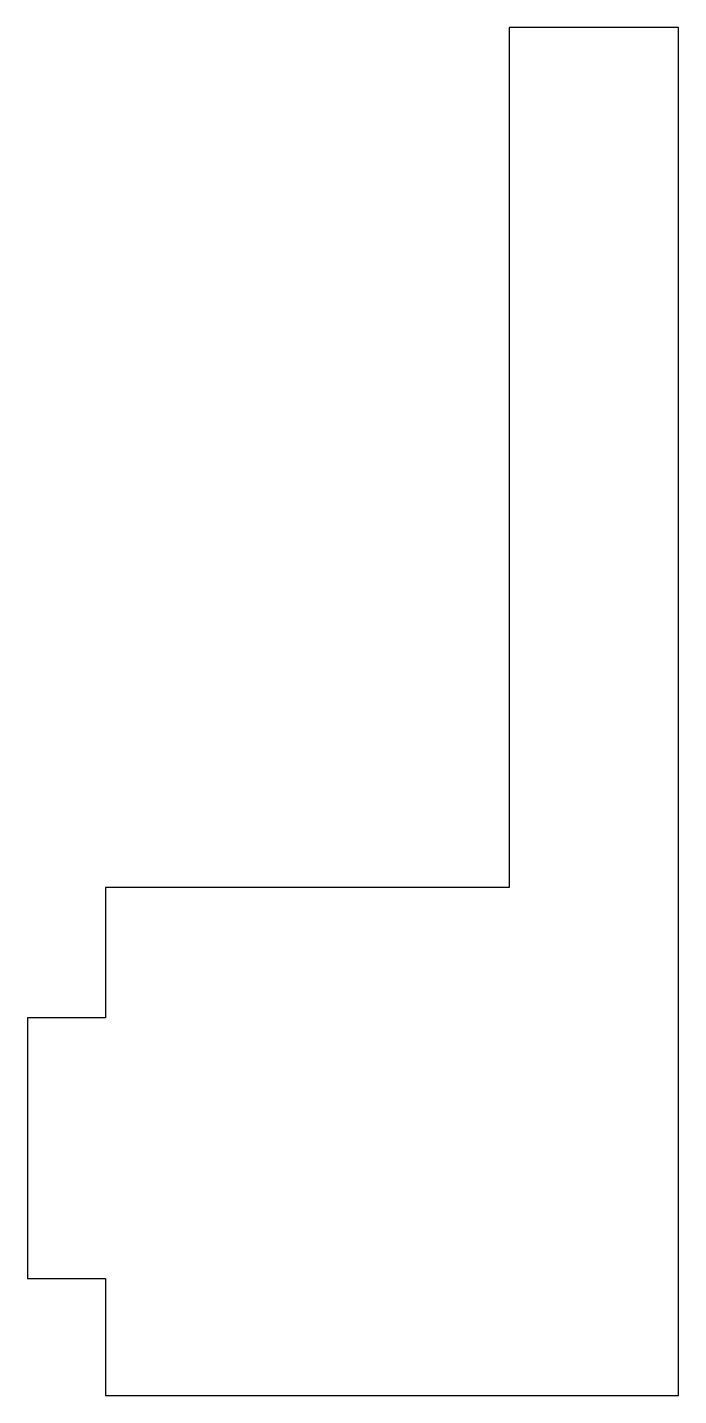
# Model space of a CAD drawing. Header units: millimetres. Extents: x 0 to 25, y 3 to 55.5.
import ezdxf

# ---------------------------------------------------------------- set-up
doc = ezdxf.new("R2010")
doc.units = ezdxf.units.MM

msp = doc.modelspace()

# ---------------------------------------------------------------- linework, layer by layer
msp.add_lwpolyline([(3, 3), (25, 3), (25, 55.5), (18.5, 55.5), (18.5, 22.5), (3, 22.5), (3, 17.5), (0, 17.5), (0, 7.5), (3, 7.5)], close=True)

doc.saveas('drawing.dxf')
